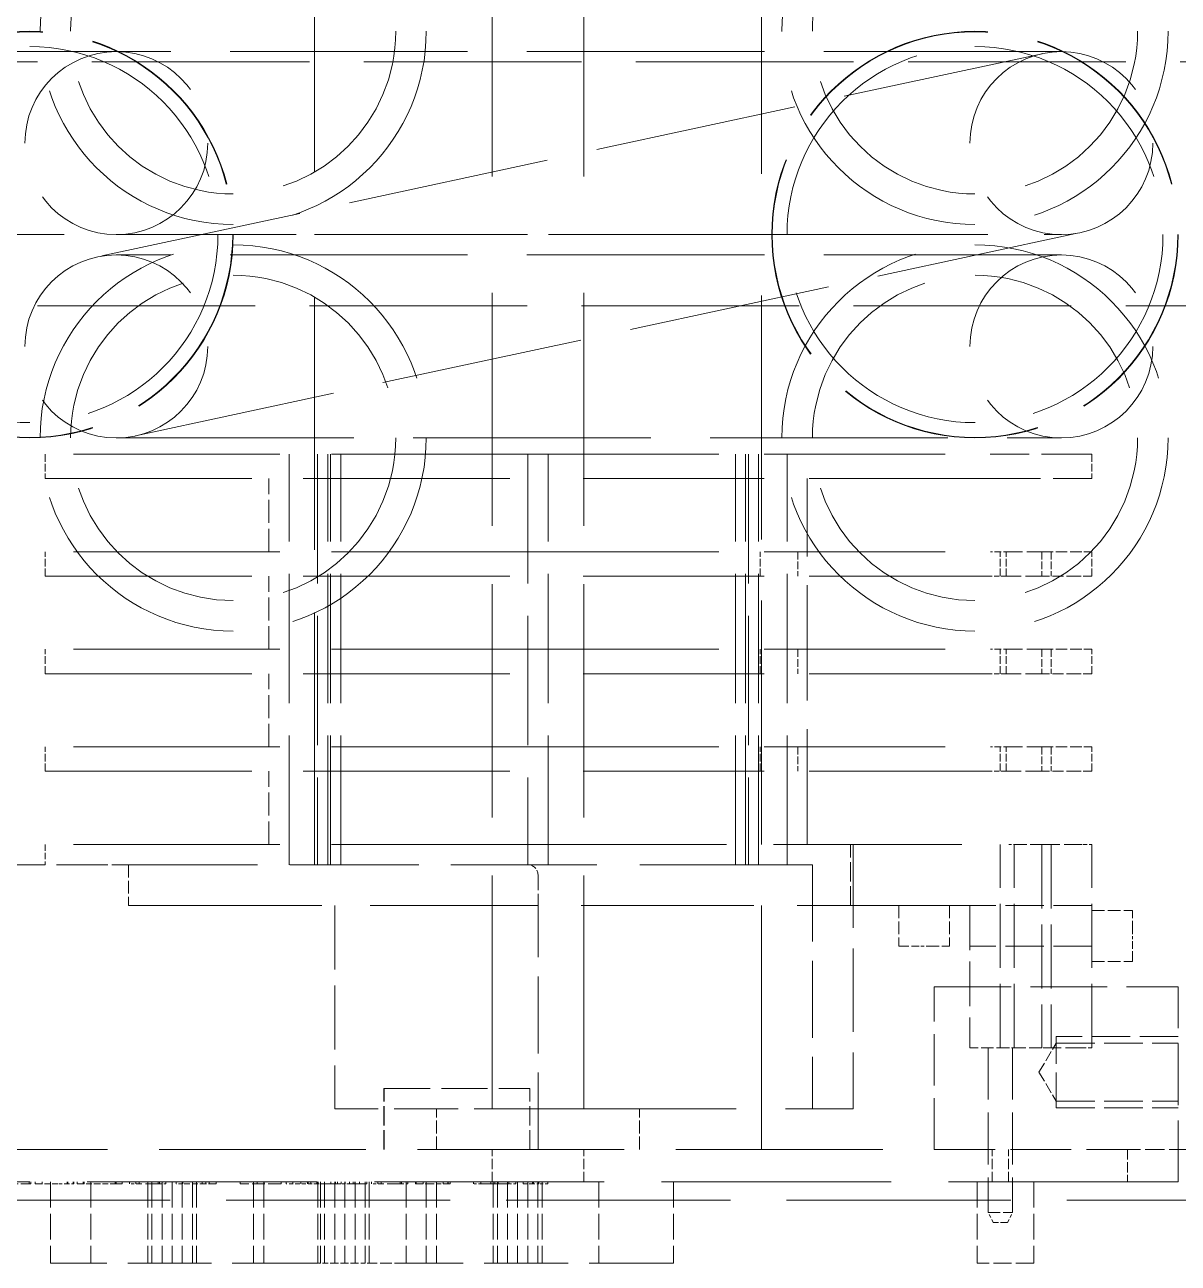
# Model space of a CAD drawing. Header units: millimetres. Extents: x 0 to 5945, y 0 to 4205.
# Drawn here: x 1656.8 to 1713.6, y 2542.4 to 2603.3 of the extents above; entities that cross this region are included whole.
import ezdxf

# ---------------------------------------------------------------- set-up
doc = ezdxf.new("R2010")
doc.units = ezdxf.units.MM
doc.header["$LTSCALE"] = 5
doc.linetypes.add('DASHED', pattern=[0.2067, 0.1654, -0.0413])
doc.layers.add('가려진 것(ISO)', color=2, linetype='DASHED', lineweight=18)

msp = doc.modelspace()

# ---------------------------------------------------------------- linework, layer by layer
at = {"layer": '가려진 것(ISO)', "ltscale": 14.513788}
for p in [(1693.077, 2637.957), (1693.077, 2547.957)]:
    msp.add_line(p, (1693.077, 2592.957), dxfattribs=at)
at = {"layer": '가려진 것(ISO)', "ltscale": 13.868731}
for p, q in [((1679.827, 2635.957), (1679.827, 2592.957)), ((1684.327, 2635.957), (1684.327, 2592.957)), ((1679.827, 2549.957), (1679.827, 2592.957)), ((1684.327, 2549.957), (1684.327, 2592.957))]:
    msp.add_line(p, q, dxfattribs=at)
at = {"layer": '가려진 것(ISO)', "ltscale": 14.997581}
for p in [(1671.077, 2623.957), (1671.077, 2561.957)]:
    msp.add_line(p, (1671.077, 2592.957), dxfattribs=at)
at = {"layer": '가려진 것(ISO)', "ltscale": 12.950765}
for p, q in [((2072.376, 2601.457), (1550.376, 2601.457)), ((1550.376, 2589.457), (2072.376, 2589.457))]:
    msp.add_line(p, q, dxfattribs=at)
at = {"layer": '가려진 것(ISO)', "ltscale": 12.267606}
msp.add_line((1661.327, 2601.957), (1604.827, 2601.957), dxfattribs=at)
at = {"layer": '가려진 것(ISO)', "ltscale": 12.048374}
for p, q in [((1706.881, 2601.856), (1660.381, 2591.856)), ((1662.273, 2583.058), (1708.773, 2593.058))]:
    msp.add_line(p, q, dxfattribs=at)
at = {"layer": '가려진 것(ISO)', "ltscale": 14.134887}
for p, q in [((1707.827, 2601.957), (1661.327, 2601.957)), ((1707.827, 2591.957), (1661.327, 2591.957)), ((1661.327, 2582.957), (1707.827, 2582.957))]:
    msp.add_line(p, q, dxfattribs=at)
at = {"layer": '가려진 것(ISO)', "ltscale": 15.070727}
msp.add_line((1630.728, 2592.957), (1661.327, 2592.957), dxfattribs=at)
at = {"layer": '가려진 것(ISO)', "ltscale": 10.700123}
msp.add_line((1661.327, 2592.957), (1671.077, 2592.957), dxfattribs=at)
at = {"layer": '가려진 것(ISO)', "ltscale": 11.145789}
for p, q in [((1671.077, 2592.957), (1693.077, 2592.957)), ((1693.077, 2592.957), (1671.077, 2592.957))]:
    msp.add_line(p, q, dxfattribs=at)
at = {"layer": '가려진 것(ISO)', "ltscale": 13.458772}
msp.add_line((1693.077, 2592.957), (1707.827, 2592.957), dxfattribs=at)
at = {"layer": '가려진 것(ISO)', "ltscale": 12.2857}
for p, q in [((1682.077, 2582.157), (1657.827, 2582.157)), ((1657.827, 2580.957), (1682.077, 2580.957)), ((1682.077, 2577.357), (1657.827, 2577.357)), ((1657.827, 2576.157), (1682.077, 2576.157)), ((1682.077, 2572.557), (1657.827, 2572.557)), ((1657.827, 2571.357), (1682.077, 2571.357)), ((1682.077, 2567.757), (1657.827, 2567.757)), ((1657.827, 2566.557), (1682.077, 2566.557)), ((1682.077, 2562.957), (1657.827, 2562.957))]:
    msp.add_line(p, q, dxfattribs=at)
at = {"layer": '가려진 것(ISO)', "ltscale": 0.457027}
for p, q in [((1657.827, 2582.157), (1657.827, 2580.957)), ((1709.327, 2582.157), (1709.327, 2580.957)), ((1657.827, 2576.157), (1657.827, 2577.357)), ((1693, 2576.157), (1693, 2577.357)), ((1693, 2576.157), (1693, 2577.357)), ((1694.856, 2577.357), (1694.856, 2576.157)), ((1704.823, 2576.157), (1704.823, 2577.357)), ((1705.104, 2576.157), (1705.104, 2577.357)), ((1706.869, 2577.357), (1706.869, 2576.157)), ((1707.327, 2577.357), (1707.327, 2576.157)), ((1709.327, 2576.157), (1709.327, 2577.357)), ((1657.827, 2571.357), (1657.827, 2572.557)), ((1693, 2571.357), (1693, 2572.557)), ((1693, 2571.357), (1693, 2572.557)), ((1694.856, 2572.557), (1694.856, 2571.357)), ((1704.823, 2571.357), (1704.823, 2572.557)), ((1705.104, 2571.357), (1705.104, 2572.557)), ((1706.869, 2572.557), (1706.869, 2571.357)), ((1707.327, 2572.557), (1707.327, 2571.357)), ((1709.327, 2571.357), (1709.327, 2572.557)), ((1657.827, 2566.557), (1657.827, 2567.757)), ((1693, 2566.557), (1693, 2567.757)), ((1693, 2566.557), (1693, 2567.757)), ((1694.856, 2567.757), (1694.856, 2566.557)), ((1704.823, 2566.557), (1704.823, 2567.757)), ((1705.104, 2566.557), (1705.104, 2567.757)), ((1706.869, 2567.757), (1706.869, 2566.557)), ((1707.327, 2567.757), (1707.327, 2566.557)), ((1709.327, 2566.557), (1709.327, 2567.757))]:
    msp.add_line(p, q, dxfattribs=at)
at = {"layer": '가려진 것(ISO)', "ltscale": 7.694874}
for p, q in [((1669.827, 2561.957), (1669.827, 2582.157)), ((1671.227, 2582.157), (1671.227, 2561.957)), ((1671.727, 2561.957), (1671.727, 2582.157)), ((1671.868, 2561.957), (1671.868, 2582.157)), ((1672.368, 2561.957), (1672.368, 2582.157)), ((1681.577, 2582.157), (1681.577, 2561.957)), ((1682.577, 2561.957), (1682.577, 2582.157)), ((1691.786, 2561.957), (1691.786, 2582.157)), ((1692.286, 2561.957), (1692.286, 2582.157)), ((1692.427, 2582.157), (1692.427, 2561.957)), ((1692.927, 2561.957), (1692.927, 2582.157)), ((1694.327, 2561.957), (1694.327, 2582.157))]:
    msp.add_line(p, q, dxfattribs=at)
at = {"layer": '가려진 것(ISO)', "ltscale": 10.764393}
for p, q in [((1682.077, 2582.157), (1704.327, 2582.157)), ((1704.327, 2580.957), (1682.077, 2580.957)), ((1682.077, 2577.357), (1704.327, 2577.357)), ((1704.327, 2576.157), (1682.077, 2576.157)), ((1682.077, 2572.557), (1704.327, 2572.557)), ((1704.327, 2571.357), (1682.077, 2571.357)), ((1682.077, 2567.757), (1704.327, 2567.757)), ((1704.327, 2566.557), (1682.077, 2566.557))]:
    msp.add_line(p, q, dxfattribs=at)
at = {"layer": '가려진 것(ISO)', "ltscale": 2.991791}
for p, q in [((1709.327, 2582.157), (1704.327, 2582.157)), ((1704.327, 2580.957), (1709.327, 2580.957))]:
    msp.add_line(p, q, dxfattribs=at)
at = {"layer": '가려진 것(ISO)', "ltscale": 1.371282}
for p, q in [((1668.827, 2577.357), (1668.827, 2580.957)), ((1668.827, 2572.557), (1668.827, 2576.157)), ((1668.827, 2567.757), (1668.827, 2571.357)), ((1668.827, 2562.957), (1668.827, 2566.557))]:
    msp.add_line(p, q, dxfattribs=at)
at = {"layer": '가려진 것(ISO)', "ltscale": 6.856808}
msp.add_line((1695.327, 2562.957), (1695.327, 2580.957), dxfattribs=at)
at = {"layer": '가려진 것(ISO)', "ltscale": 0.117238}
for p, q in [((1704.635, 2577.357), (1704.327, 2577.357)), ((1704.327, 2576.157), (1704.635, 2576.157)), ((1704.635, 2572.557), (1704.327, 2572.557)), ((1704.327, 2571.357), (1704.635, 2571.357)), ((1704.635, 2567.757), (1704.327, 2567.757)), ((1704.327, 2566.557), (1704.635, 2566.557))]:
    msp.add_line(p, q, dxfattribs=at)
at = {"layer": '가려진 것(ISO)', "ltscale": 0.287355}
for p, q in [((1704.635, 2577.357), (1705.104, 2577.357)), ((1705.104, 2576.157), (1704.635, 2576.157)), ((1704.635, 2572.557), (1705.104, 2572.557)), ((1705.104, 2571.357), (1704.635, 2571.357)), ((1704.635, 2567.757), (1705.104, 2567.757)), ((1705.104, 2566.557), (1704.635, 2566.557))]:
    msp.add_line(p, q, dxfattribs=at)
at = {"layer": '가려진 것(ISO)', "ltscale": 0.985736}
for p, q in [((1705.104, 2577.357), (1706.869, 2577.357)), ((1706.869, 2576.157), (1705.104, 2576.157)), ((1705.104, 2572.557), (1706.869, 2572.557)), ((1706.869, 2571.357), (1705.104, 2571.357)), ((1705.104, 2567.757), (1706.869, 2567.757)), ((1706.869, 2566.557), (1705.104, 2566.557))]:
    msp.add_line(p, q, dxfattribs=at)
at = {"layer": '가려진 것(ISO)', "ltscale": 0.670617}
for p, q in [((1706.869, 2577.357), (1708.63, 2577.357)), ((1708.63, 2576.157), (1706.869, 2576.157)), ((1706.869, 2572.557), (1708.63, 2572.557)), ((1708.63, 2571.357), (1706.869, 2571.357)), ((1706.869, 2567.757), (1708.63, 2567.757)), ((1708.63, 2566.557), (1706.869, 2566.557))]:
    msp.add_line(p, q, dxfattribs=at)
at = {"layer": '가려진 것(ISO)', "ltscale": 0.242476}
for p, q in [((1708.63, 2577.357), (1709.108, 2577.357)), ((1709.108, 2576.157), (1708.63, 2576.157)), ((1708.63, 2572.557), (1709.108, 2572.557)), ((1709.108, 2571.357), (1708.63, 2571.357)), ((1708.63, 2567.757), (1709.108, 2567.757)), ((1709.108, 2566.557), (1708.63, 2566.557))]:
    msp.add_line(p, q, dxfattribs=at)
at = {"layer": '가려진 것(ISO)', "ltscale": 0.566028}
for p, q in [((1709.327, 2577.357), (1709.108, 2577.357)), ((1709.108, 2576.157), (1709.327, 2576.157)), ((1709.327, 2572.557), (1709.108, 2572.557)), ((1709.108, 2571.357), (1709.327, 2571.357)), ((1709.327, 2567.757), (1709.108, 2567.757)), ((1709.108, 2566.557), (1709.327, 2566.557))]:
    msp.add_line(p, q, dxfattribs=at)
at = {"layer": '가려진 것(ISO)', "ltscale": 0.380839}
msp.add_line((1657.827, 2562.957), (1657.827, 2561.957), dxfattribs=at)
at = {"layer": '가려진 것(ISO)', "ltscale": 11.209899}
msp.add_line((1682.077, 2562.957), (1705.248, 2562.957), dxfattribs=at)
at = {"layer": '가려진 것(ISO)', "ltscale": 1.142718}
for p, q in [((1697.447, 2559.957), (1697.447, 2562.957)), ((1674.482, 2547.957), (1674.482, 2550.957)), ((1674.507, 2547.957), (1674.507, 2550.957)), ((1681.669, 2547.957), (1681.669, 2550.957)), ((1714.076, 2547.957), (1711.076, 2547.957))]:
    msp.add_line(p, q, dxfattribs=at)
at = {"layer": '가려진 것(ISO)', "ltscale": 4.952111}
msp.add_line((1697.577, 2562.957), (1697.577, 2549.957), dxfattribs=at)
at = {"layer": '가려진 것(ISO)', "ltscale": 3.809293}
for p, q in [((1704.823, 2552.957), (1704.823, 2562.957)), ((1705.498, 2552.957), (1705.498, 2562.957)), ((1706.869, 2562.957), (1706.869, 2552.957)), ((1707.327, 2562.957), (1707.327, 2552.957)), ((1709.327, 2552.957), (1709.327, 2562.957)), ((1672.077, 2559.957), (1672.077, 2549.957)), ((1682.077, 2549.957), (1672.077, 2549.957))]:
    msp.add_line(p, q, dxfattribs=at)
at = {"layer": '가려진 것(ISO)', "ltscale": 0.149495}
for p, q in [((1705.248, 2562.957), (1705.498, 2562.957)), ((1705.498, 2552.957), (1705.248, 2552.957))]:
    msp.add_line(p, q, dxfattribs=at)
at = {"layer": '가려진 것(ISO)', "ltscale": 0.765764}
for p, q in [((1705.498, 2562.957), (1706.869, 2562.957)), ((1706.869, 2552.957), (1705.498, 2552.957))]:
    msp.add_line(p, q, dxfattribs=at)
at = {"layer": '가려진 것(ISO)', "ltscale": 1.061174}
for p, q in [((1706.869, 2562.957), (1708.906, 2562.957)), ((1708.906, 2552.957), (1706.869, 2552.957))]:
    msp.add_line(p, q, dxfattribs=at)
at = {"layer": '가려진 것(ISO)', "ltscale": 0.220967}
for p, q in [((1708.906, 2562.957), (1709.327, 2562.957)), ((1709.327, 2552.957), (1708.906, 2552.957))]:
    msp.add_line(p, q, dxfattribs=at)
at = {"layer": '가려진 것(ISO)', "ltscale": 2.679769}
msp.add_line((1660.594, 2561.957), (1653.559, 2561.957), dxfattribs=at)
at = {"layer": '가려진 것(ISO)', "ltscale": 0.997552}
msp.add_line((1661.932, 2561.957), (1660.594, 2561.957), dxfattribs=at)
at = {"layer": '가려진 것(ISO)', "ltscale": 7.673842}
msp.add_line((1661.932, 2561.957), (1682.077, 2561.957), dxfattribs=at)
at = {"layer": '가려진 것(ISO)', "ltscale": 0.761779}
for p, q in [((1661.932, 2561.957), (1661.932, 2559.957)), ((1699.827, 2559.957), (1699.827, 2557.957)), ((1702.327, 2559.957), (1702.327, 2557.957)), ((1709.327, 2559.707), (1711.327, 2559.707)), ((1709.327, 2557.207), (1711.327, 2557.207)), ((1677.077, 2547.957), (1677.077, 2549.957)), ((1687.077, 2547.957), (1687.077, 2549.957))]:
    msp.add_line(p, q, dxfattribs=at)
at = {"layer": '가려진 것(ISO)', "ltscale": 10.259192}
msp.add_line((1695.577, 2561.957), (1682.077, 2561.957), dxfattribs=at)
at = {"layer": '가려진 것(ISO)', "ltscale": 4.571172}
for p, q in [((1695.577, 2561.957), (1695.577, 2549.957)), ((1682.077, 2547.957), (1682.077, 2559.957)), ((1701.576, 2555.957), (1713.576, 2555.957))]:
    msp.add_line(p, q, dxfattribs=at)
at = {"layer": '가려진 것(ISO)', "ltscale": 0.897467}
msp.add_line((1682.077, 2561.457), (1682.077, 2559.957), dxfattribs=at)
at = {"layer": '가려진 것(ISO)', "ltscale": 11.501881}
msp.add_line((1661.932, 2559.957), (1682.077, 2559.957), dxfattribs=at)
at = {"layer": '가려진 것(ISO)', "ltscale": 10.2806}
msp.add_line((1703.327, 2559.957), (1682.077, 2559.957), dxfattribs=at)
at = {"layer": '가려진 것(ISO)', "ltscale": 2.285536}
for p, q in [((1709.327, 2559.957), (1703.327, 2559.957)), ((1709.327, 2557.957), (1703.327, 2557.957)), ((1713.576, 2553.507), (1707.576, 2553.507)), ((1707.576, 2553.182), (1713.576, 2553.182)), ((1707.576, 2550.332), (1713.576, 2550.332)), ((1707.576, 2550.007), (1713.576, 2550.007))]:
    msp.add_line(p, q, dxfattribs=at)
at = {"layer": '가려진 것(ISO)', "ltscale": 2.666475}
msp.add_line((1703.327, 2559.957), (1703.327, 2552.957), dxfattribs=at)
at = {"layer": '가려진 것(ISO)', "ltscale": 0.598278}
for p, q in [((1711.327, 2558.707), (1711.327, 2559.707)), ((1711.327, 2557.207), (1711.327, 2558.207)), ((1699.827, 2557.957), (1700.827, 2557.957)), ((1701.327, 2557.957), (1702.327, 2557.957))]:
    msp.add_line(p, q, dxfattribs=at)
at = {"layer": '가려진 것(ISO)', "ltscale": 0.19037}
for p, q in [((1711.327, 2558.707), (1711.327, 2558.207)), ((1701.327, 2557.957), (1700.827, 2557.957))]:
    msp.add_line(p, q, dxfattribs=at)
at = {"layer": '가려진 것(ISO)', "ltscale": 3.047415}
msp.add_line((1701.576, 2547.957), (1701.576, 2555.957), dxfattribs=at)
at = {"layer": '가려진 것(ISO)', "ltscale": 3.656918}
msp.add_line((1713.576, 2546.357), (1713.576, 2555.957), dxfattribs=at)
at = {"layer": '가려진 것(ISO)', "ltscale": 2.094223}
msp.add_line((1707.576, 2550.007), (1707.576, 2553.507), dxfattribs=at)
at = {"layer": '가려진 것(ISO)', "ltscale": 0.731631}
msp.add_line((1705.248, 2552.957), (1703.327, 2552.957), dxfattribs=at)
at = {"layer": '가려진 것(ISO)', "ltscale": 3.085509}
for p, q in [((1704.227, 2552.957), (1704.227, 2544.857)), ((1705.427, 2552.957), (1705.427, 2544.857))]:
    msp.add_line(p, q, dxfattribs=at)
at = {"layer": '가려진 것(ISO)', "ltscale": 0.633194}
for q in [(1707.576, 2553.182), (1707.576, 2550.332)]:
    msp.add_line((1706.72, 2551.757), q, dxfattribs=at)
at = {"layer": '가려진 것(ISO)', "ltscale": 0.013584}
msp.add_line((1674.482, 2550.957), (1674.507, 2550.957), dxfattribs=at)
at = {"layer": '가려진 것(ISO)', "ltscale": 2.728328}
msp.add_line((1674.507, 2550.957), (1681.669, 2550.957), dxfattribs=at)
at = {"layer": '가려진 것(ISO)', "ltscale": 11.779073}
msp.add_line((1682.077, 2549.957), (1697.577, 2549.957), dxfattribs=at)
at = {"layer": '가려진 것(ISO)', "ltscale": 12.302163}
msp.add_line((1612.576, 2547.957), (1701.576, 2547.957), dxfattribs=at)
at = {"layer": '가려진 것(ISO)', "ltscale": 0.609403}
for p, q in [((1679.827, 2546.357), (1679.827, 2547.957)), ((1684.327, 2546.357), (1684.327, 2547.957)), ((1704.427, 2546.357), (1704.427, 2547.957)), ((1705.227, 2546.357), (1705.227, 2547.957)), ((1711.076, 2547.957), (1711.076, 2546.357))]:
    msp.add_line(p, q, dxfattribs=at)
at = {"layer": '가려진 것(ISO)', "ltscale": 3.618824}
msp.add_line((1701.576, 2547.957), (1711.076, 2547.957), dxfattribs=at)
at = {"layer": '가려진 것(ISO)', "ltscale": 13.66715}
msp.add_line((1713.576, 2546.357), (1600.576, 2546.357), dxfattribs=at)
at = {"layer": '가려진 것(ISO)', "ltscale": 0.595697}
msp.add_line((1657.115, 2546.257), (1655.551, 2546.257), dxfattribs=at)
at = {"layer": '가려진 것(ISO)', "ltscale": 0.037994}
for p, q in [((1657.032, 2546.357), (1657.032, 2546.257)), ((1657.115, 2546.357), (1657.115, 2546.257)), ((1657.338, 2546.357), (1657.338, 2546.257)), ((1657.684, 2546.357), (1657.684, 2546.257)), ((1658.902, 2546.357), (1658.902, 2546.257)), ((1658.944, 2546.357), (1658.944, 2546.257)), ((1659.208, 2546.357), (1659.208, 2546.257)), ((1659.21, 2546.357), (1659.21, 2546.257)), ((1659.234, 2546.357), (1659.234, 2546.257)), ((1659.402, 2546.357), (1659.402, 2546.257)), ((1659.702, 2546.357), (1659.702, 2546.257)), ((1659.749, 2546.357), (1659.749, 2546.257)), ((1661.266, 2546.357), (1661.266, 2546.257)), ((1661.313, 2546.357), (1661.313, 2546.257)), ((1661.613, 2546.357), (1661.613, 2546.257)), ((1661.977, 2546.357), (1661.977, 2546.257)), ((1662.287, 2546.357), (1662.287, 2546.257)), ((1662.449, 2546.357), (1662.449, 2546.257)), ((1663.393, 2546.357), (1663.393, 2546.257)), ((1663.456, 2546.357), (1663.456, 2546.257)), ((1663.766, 2546.357), (1663.766, 2546.257)), ((1664.273, 2546.357), (1664.273, 2546.257)), ((1664.605, 2546.357), (1664.605, 2546.257)), ((1665.549, 2546.357), (1665.549, 2546.257)), ((1665.733, 2546.357), (1665.733, 2546.257)), ((1665.897, 2546.357), (1665.897, 2546.257)), ((1666.244, 2546.357), (1666.244, 2546.257)), ((1667.423, 2546.357), (1667.423, 2546.257)), ((1668.262, 2546.357), (1668.262, 2546.257)), ((1668.594, 2546.357), (1668.594, 2546.257)), ((1669.433, 2546.357), (1669.433, 2546.257)), ((1669.686, 2546.357), (1669.686, 2546.257)), ((1670.018, 2546.357), (1670.018, 2546.257)), ((1670.399, 2546.357), (1670.399, 2546.257)), ((1670.731, 2546.357), (1670.731, 2546.257)), ((1670.762, 2546.357), (1670.762, 2546.257)), ((1670.903, 2546.357), (1670.903, 2546.257)), ((1671.189, 2546.357), (1671.189, 2546.257)), ((1671.25, 2546.357), (1671.25, 2546.257)), ((1671.57, 2546.257), (1671.57, 2546.357)), ((1671.886, 2546.357), (1671.886, 2546.257)), ((1672.113, 2546.357), (1672.113, 2546.257)), ((1672.204, 2546.357), (1672.204, 2546.257)), ((1672.392, 2546.357), (1672.392, 2546.257)), ((1672.589, 2546.357), (1672.589, 2546.257)), ((1672.802, 2546.357), (1672.802, 2546.257)), ((1672.976, 2546.357), (1672.976, 2546.257)), ((1673.067, 2546.357), (1673.067, 2546.257)), ((1673.294, 2546.357), (1673.294, 2546.257)), ((1673.645, 2546.357), (1673.645, 2546.257)), ((1673.882, 2546.357), (1673.882, 2546.257)), ((1674.192, 2546.357), (1674.192, 2546.257)), ((1674.354, 2546.357), (1674.354, 2546.257)), ((1675.298, 2546.357), (1675.298, 2546.257)), ((1675.36, 2546.357), (1675.36, 2546.257)), ((1675.67, 2546.357), (1675.67, 2546.257)), ((1676.053, 2546.357), (1676.053, 2546.257)), ((1676.072, 2546.357), (1676.072, 2546.257)), ((1676.078, 2546.357), (1676.078, 2546.257)), ((1676.418, 2546.357), (1676.418, 2546.257)), ((1677.407, 2546.357), (1677.407, 2546.257)), ((1677.632, 2546.357), (1677.632, 2546.257)), ((1677.656, 2546.357), (1677.656, 2546.257)), ((1677.753, 2546.357), (1677.753, 2546.257)), ((1678.898, 2546.357), (1678.898, 2546.257)), ((1679.254, 2546.357), (1679.254, 2546.257)), ((1679.759, 2546.357), (1679.759, 2546.257)), ((1679.947, 2546.357), (1679.947, 2546.257)), ((1680.117, 2546.357), (1680.117, 2546.257)), ((1680.64, 2546.357), (1680.64, 2546.257)), ((1680.978, 2546.357), (1680.978, 2546.257)), ((1681.343, 2546.357), (1681.343, 2546.257)), ((1681.797, 2546.357), (1681.797, 2546.257)), ((1681.86, 2546.357), (1681.86, 2546.257)), ((1682.119, 2546.357), (1682.119, 2546.257)), ((1682.563, 2546.357), (1682.563, 2546.257))]:
    msp.add_line(p, q, dxfattribs=at)
at = {"layer": '가려진 것(ISO)', "ltscale": 1.523657}
for p, q in [((1658.093, 2546.357), (1658.093, 2542.357)), ((1660.078, 2546.357), (1660.078, 2542.357)), ((1662.875, 2546.357), (1662.875, 2542.357)), ((1663.075, 2546.357), (1663.075, 2542.357)), ((1663.575, 2546.357), (1663.575, 2542.357)), ((1664.074, 2546.357), (1664.074, 2542.357)), ((1664.573, 2546.357), (1664.573, 2542.357)), ((1665.073, 2546.357), (1665.073, 2542.357)), ((1665.273, 2546.357), (1665.273, 2542.357)), ((1668.07, 2546.357), (1668.07, 2542.357)), ((1668.578, 2546.357), (1668.578, 2542.357)), ((1671.241, 2546.357), (1671.241, 2542.357)), ((1671.375, 2546.357), (1671.375, 2542.357)), ((1671.575, 2546.357), (1671.575, 2542.357)), ((1672.075, 2546.357), (1672.075, 2542.357)), ((1672.574, 2546.357), (1672.574, 2542.357)), ((1673.073, 2546.357), (1673.073, 2542.357)), ((1673.573, 2546.357), (1673.573, 2542.357)), ((1673.773, 2546.357), (1673.773, 2542.357)), ((1675.593, 2546.357), (1675.593, 2542.357)), ((1676.57, 2546.357), (1676.57, 2542.357)), ((1677.078, 2546.357), (1677.078, 2542.357)), ((1679.875, 2546.357), (1679.875, 2542.357)), ((1680.075, 2546.357), (1680.075, 2542.357)), ((1680.575, 2546.357), (1680.575, 2542.357)), ((1681.074, 2546.357), (1681.074, 2542.357)), ((1681.573, 2546.357), (1681.573, 2542.357)), ((1682.073, 2546.357), (1682.073, 2542.357)), ((1682.273, 2546.357), (1682.273, 2542.357)), ((1685.07, 2546.357), (1685.07, 2542.357)), ((1688.741, 2546.357), (1688.741, 2542.357)), ((1703.676, 2546.357), (1703.676, 2542.357)), ((1706.476, 2546.357), (1706.476, 2542.357))]:
    msp.add_line(p, q, dxfattribs=at)
at = {"layer": '가려진 것(ISO)', "ltscale": 0.179719}
for p, q in [((1662.449, 2546.257), (1661.977, 2546.257)), ((1674.354, 2546.257), (1673.882, 2546.257))]:
    msp.add_line(p, q, dxfattribs=at)
at = {"layer": '가려진 것(ISO)', "ltscale": 0.845859}
for p, q in [((1663.456, 2546.257), (1662.449, 2546.257)), ((1675.36, 2546.257), (1674.354, 2546.257))]:
    msp.add_line(p, q, dxfattribs=at)
at = {"layer": '가려진 것(ISO)', "ltscale": 0.117979}
for p, q in [((1663.766, 2546.257), (1663.456, 2546.257)), ((1675.67, 2546.257), (1675.36, 2546.257))]:
    msp.add_line(p, q, dxfattribs=at)
at = {"layer": '가려진 것(ISO)', "ltscale": 0.216764}
msp.add_line((1664.842, 2546.257), (1664.273, 2546.257), dxfattribs=at)
at = {"layer": '가려진 것(ISO)', "ltscale": 0.765483}
msp.add_line((1669.433, 2546.257), (1667.423, 2546.257), dxfattribs=at)
at = {"layer": '가려진 것(ISO)', "ltscale": 0.245319}
msp.add_line((1670.33, 2546.257), (1669.686, 2546.257), dxfattribs=at)
at = {"layer": '가려진 것(ISO)', "ltscale": 0.192825}
msp.add_line((1671.57, 2546.257), (1671.25, 2546.257), dxfattribs=at)
at = {"layer": '가려진 것(ISO)', "ltscale": 0.98022}
msp.add_line((1672.392, 2546.257), (1671.57, 2546.257), dxfattribs=at)
at = {"layer": '가려진 것(ISO)', "ltscale": 0.155795}
msp.add_line((1672.802, 2546.257), (1672.392, 2546.257), dxfattribs=at)
at = {"layer": '가려진 것(ISO)', "ltscale": 1.004908}
msp.add_line((1673.645, 2546.257), (1672.802, 2546.257), dxfattribs=at)
at = {"layer": '가려진 것(ISO)', "ltscale": 0.006846}
msp.add_line((1676.072, 2546.257), (1676.053, 2546.257), dxfattribs=at)
at = {"layer": '가려진 것(ISO)', "ltscale": 0.135729}
msp.add_line((1679.254, 2546.257), (1678.898, 2546.257), dxfattribs=at)
at = {"layer": '가려진 것(ISO)', "ltscale": 0.833822}
for p, q in [((1679.947, 2546.257), (1679.254, 2546.257)), ((1680.64, 2546.257), (1679.947, 2546.257))]:
    msp.add_line(p, q, dxfattribs=at)
at = {"layer": '가려진 것(ISO)', "ltscale": 0.128783}
msp.add_line((1680.978, 2546.257), (1680.64, 2546.257), dxfattribs=at)
at = {"layer": '가려진 것(ISO)', "ltscale": 0.098685}
msp.add_line((1682.119, 2546.257), (1681.86, 2546.257), dxfattribs=at)
at = {"layer": '가려진 것(ISO)', "ltscale": 0.168915}
msp.add_line((1682.563, 2546.257), (1682.119, 2546.257), dxfattribs=at)
at = {"layer": '가려진 것(ISO)', "ltscale": 13.3425}
msp.add_line((1788.076, 2545.457), (1526.076, 2545.457), dxfattribs=at)
at = {"layer": '가려진 것(ISO)', "ltscale": 0.717954}
msp.add_line((1704.227, 2544.857), (1705.427, 2544.857), dxfattribs=at)
at = {"layer": '가려진 것(ISO)', "ltscale": 0.212852}
for p, q in [((1704.477, 2544.357), (1704.227, 2544.857)), ((1705.177, 2544.357), (1705.427, 2544.857))]:
    msp.add_line(p, q, dxfattribs=at)
at = {"layer": '가려진 것(ISO)', "ltscale": 0.418765}
msp.add_line((1705.177, 2544.357), (1704.477, 2544.357), dxfattribs=at)
at = {"layer": '가려진 것(ISO)', "ltscale": 4.970381}
msp.add_line((1671.141, 2542.357), (1658.093, 2542.357), dxfattribs=at)
at = {"layer": '가려진 것(ISO)', "ltscale": 0.03796}
msp.add_line((1671.241, 2542.357), (1671.141, 2542.357), dxfattribs=at)
at = {"layer": '가려진 것(ISO)', "ltscale": 0.051129}
msp.add_line((1671.375, 2542.357), (1671.241, 2542.357), dxfattribs=at)
at = {"layer": '가려진 것(ISO)', "ltscale": 0.107544}
for p, q in [((1671.575, 2542.357), (1671.375, 2542.357)), ((1673.773, 2542.357), (1673.573, 2542.357))]:
    msp.add_line(p, q, dxfattribs=at)
at = {"layer": '가려진 것(ISO)', "ltscale": 0.269014}
msp.add_line((1672.075, 2542.357), (1671.575, 2542.357), dxfattribs=at)
at = {"layer": '가려진 것(ISO)', "ltscale": 0.269012}
msp.add_line((1672.574, 2542.357), (1672.075, 2542.357), dxfattribs=at)
at = {"layer": '가려진 것(ISO)', "ltscale": 0.268898}
msp.add_line((1673.073, 2542.357), (1672.574, 2542.357), dxfattribs=at)
at = {"layer": '가려진 것(ISO)', "ltscale": 0.269009}
msp.add_line((1673.573, 2542.357), (1673.073, 2542.357), dxfattribs=at)
at = {"layer": '가려진 것(ISO)', "ltscale": 0.693335}
msp.add_line((1675.593, 2542.357), (1673.773, 2542.357), dxfattribs=at)
at = {"layer": '가려진 것(ISO)', "ltscale": 5.00844}
msp.add_line((1688.741, 2542.357), (1675.593, 2542.357), dxfattribs=at)
at = {"layer": '가려진 것(ISO)', "ltscale": 1.0665}
msp.add_line((1706.476, 2542.357), (1703.676, 2542.357), dxfattribs=at)
at = {"layer": '가려진 것(ISO)', "ltscale": 14.438863}
for centre in [(1667.076, 2602.957), (1703.576, 2602.957), (1667.076, 2582.957), (1703.576, 2582.957)]:
    msp.add_circle(centre, 9.5, dxfattribs=at)
at = {"layer": '가려진 것(ISO)', "ltscale": 12.159042}
for centre, radius in [((1667.076, 2602.957), 8), ((1703.576, 2602.957), 8), ((1657.077, 2592.957), 10), ((1703.577, 2592.957), 10), ((1667.076, 2582.957), 8), ((1703.576, 2582.957), 8)]:
    msp.add_circle(centre, radius, dxfattribs=at)
at = {"layer": '가려진 것(ISO)', "ltscale": 12.128645}
for centre in [(1657.077, 2592.957), (1657.077, 2592.957), (1703.577, 2592.957), (1703.577, 2592.957)]:
    msp.add_circle(centre, 9.975, dxfattribs=at)
at = {"layer": '가려진 것(ISO)', "ltscale": 14.058893}
for centre in [(1657.077, 2592.957), (1703.577, 2592.957)]:
    msp.add_circle(centre, 9.25, dxfattribs=at)
at = {"layer": '가려진 것(ISO)', "ltscale": 13.678923}
for centre in [(1661.327, 2597.457), (1707.827, 2597.457), (1661.327, 2587.457), (1707.827, 2587.457)]:
    msp.add_circle(centre, 4.5, dxfattribs=at)
at = {"layer": '가려진 것(ISO)', "ltscale": 0.299089}
msp.add_arc((1681.577, 2561.457), 0.5, 0, 90, dxfattribs=at)
at = {"layer": '가려진 것(ISO)', "ltscale": 0.390475}
msp.add_open_spline([(1657.65, 2546.257), (1657.545, 2546.257), (1657.469, 2546.257), (1657.387, 2546.257), (1657.357, 2546.257), (1657.338, 2546.257)], degree=3, knots=[-0.2254863, -0.2254863, -0.2254863, -0.2254863, -0.0850163, -0.0850163, 0, 0, 0, 0], dxfattribs=at)
at = {"layer": '가려진 것(ISO)', "ltscale": 0.346764}
msp.add_open_spline([(1658.462, 2546.257), (1658.374, 2546.257), (1658.286, 2546.257), (1658.119, 2546.257), (1658.042, 2546.257), (1657.845, 2546.257), (1657.74, 2546.257), (1657.65, 2546.257)], degree=3, knots=[-0.09186613, -0.09186613, -0.09186613, -0.09186613, -0.06537917, -0.06537917, -0.04050885, -0.04050885, 0, 0, 0, 0], dxfattribs=at)
at = {"layer": '가려진 것(ISO)', "ltscale": 0.169803}
msp.add_open_spline([(1658.902, 2546.257), (1658.835, 2546.257), (1658.767, 2546.257), (1658.663, 2546.257), (1658.582, 2546.257), (1658.462, 2546.257)], degree=3, knots=[-0.1064402, -0.1064402, -0.1064402, -0.1064402, -0.0359768, -0.0359768, 0, 0, 0, 0], dxfattribs=at)
at = {"layer": '가려진 것(ISO)', "ltscale": 0.138305}
msp.add_open_spline([(1659.234, 2546.257), (1659.179, 2546.257), (1659.124, 2546.257), (1659.038, 2546.257), (1658.978, 2546.257), (1658.902, 2546.257)], degree=3, knots=[-0.07065696, -0.07065696, -0.07065696, -0.07065696, -0.02390108, -0.02390108, 0, 0, 0, 0], dxfattribs=at)
at = {"layer": '가려진 것(ISO)', "ltscale": 0.39266}
msp.add_open_spline([(1659.702, 2546.257), (1659.601, 2546.257), (1659.529, 2546.257), (1659.45, 2546.257), (1659.421, 2546.257), (1659.402, 2546.257)], degree=3, knots=[-0.223225, -0.223225, -0.223225, -0.223225, -0.0851449, -0.0851449, 0, 0, 0, 0], dxfattribs=at)
at = {"layer": '가려진 것(ISO)', "ltscale": 0.343036}
msp.add_open_spline([(1660.506, 2546.257), (1660.417, 2546.257), (1660.327, 2546.257), (1660.157, 2546.257), (1660.078, 2546.257), (1659.887, 2546.257), (1659.787, 2546.257), (1659.702, 2546.257)], degree=3, knots=[-0.09046286, -0.09046286, -0.09046286, -0.09046286, -0.06371927, -0.06371927, -0.03857522, -0.03857522, 0, 0, 0, 0], dxfattribs=at)
at = {"layer": '가려진 것(ISO)', "ltscale": 0.3435}
msp.add_open_spline([(1661.313, 2546.257), (1661.264, 2546.257), (1661.209, 2546.257), (1661.075, 2546.257), (1661.003, 2546.257), (1660.81, 2546.257), (1660.659, 2546.257), (1660.506, 2546.257)], degree=3, knots=[-0.07630932, -0.07630932, -0.07630932, -0.07630932, -0.06268834, -0.06268834, -0.04589851, -0.04589851, 0, 0, 0, 0], dxfattribs=at)
at = {"layer": '가려진 것(ISO)', "ltscale": 0.392657}
msp.add_open_spline([(1661.613, 2546.257), (1661.593, 2546.257), (1661.564, 2546.257), (1661.465, 2546.257), (1661.4, 2546.257), (1661.313, 2546.257)], degree=3, knots=[-0.08490327, -0.08490327, -0.08490327, -0.08490327, -0.04044979, -0.04044979, 0, 0, 0, 0], dxfattribs=at)
at = {"layer": '가려진 것(ISO)', "ltscale": 0.354481}
msp.add_open_spline([(1665.737, 2546.257), (1665.634, 2546.257), (1665.515, 2546.257), (1665.331, 2546.257), (1665.178, 2546.257), (1664.842, 2546.257)], degree=3, knots=[-0.2916948, -0.2916948, -0.2916948, -0.2916948, -0.1009521, -0.1009521, 0, 0, 0, 0], dxfattribs=at)
at = {"layer": '가려진 것(ISO)', "ltscale": 0.465008}
msp.add_open_spline([(1666.244, 2546.257), (1666.238, 2546.257), (1666.229, 2546.257), (1666.151, 2546.257), (1666.092, 2546.257), (1665.959, 2546.257), (1665.858, 2546.257), (1665.737, 2546.257)], degree=3, knots=[-0.09695582, -0.09695582, -0.09695582, -0.09695582, -0.07176931, -0.07176931, -0.04346257, -0.04346257, 0, 0, 0, 0], dxfattribs=at)
at = {"layer": '가려진 것(ISO)', "ltscale": 0.251296}
msp.add_open_spline([(1670.966, 2546.257), (1670.924, 2546.257), (1670.879, 2546.257), (1670.785, 2546.257), (1670.738, 2546.257), (1670.571, 2546.257), (1670.45, 2546.257), (1670.33, 2546.257)], degree=3, knots=[-0.06604716, -0.06604716, -0.06604716, -0.06604716, -0.05079634, -0.05079634, -0.03603569, -0.03603569, 0, 0, 0, 0], dxfattribs=at)
at = {"layer": '가려진 것(ISO)', "ltscale": 0.245819}
msp.add_open_spline([(1671.25, 2546.257), (1671.247, 2546.257), (1671.243, 2546.257), (1671.21, 2546.257), (1671.189, 2546.257), (1671.098, 2546.257), (1671.038, 2546.257), (1670.966, 2546.257)], degree=3, knots=[-0.07929908, -0.07929908, -0.07929908, -0.07929908, -0.04790155, -0.04790155, -0.02552841, -0.02552841, 0, 0, 0, 0], dxfattribs=at)
at = {"layer": '가려진 것(ISO)', "ltscale": 0.469632}
msp.add_open_spline([(1676.912, 2546.257), (1676.839, 2546.257), (1676.766, 2546.257), (1676.629, 2546.257), (1676.564, 2546.257), (1676.386, 2546.257), (1676.307, 2546.257), (1676.198, 2546.257), (1676.152, 2546.257), (1676.087, 2546.257), (1676.078, 2546.257), (1676.072, 2546.257)], degree=3, knots=[-0.09783855, -0.09783855, -0.09783855, -0.09783855, -0.08519079, -0.08519079, -0.07349018, -0.07349018, -0.05129311, -0.05129311, -0.02653278, -0.02653278, 0, 0, 0, 0], dxfattribs=at)
at = {"layer": '가려진 것(ISO)', "ltscale": 0.292363}
msp.add_open_spline([(1677.656, 2546.257), (1677.546, 2546.257), (1677.429, 2546.257), (1677.229, 2546.257), (1677.096, 2546.257), (1676.912, 2546.257)], degree=3, knots=[-0.1379083, -0.1379083, -0.1379083, -0.1379083, -0.0551489, -0.0551489, 0, 0, 0, 0], dxfattribs=at)
at = {"layer": '가려진 것(ISO)', "ltscale": 0.144027}
msp.add_open_spline([(1677.753, 2546.257), (1677.751, 2546.257), (1677.747, 2546.257), (1677.721, 2546.257), (1677.701, 2546.257), (1677.668, 2546.257), (1677.662, 2546.257), (1677.656, 2546.257)], degree=3, knots=[-0.06705196, -0.06705196, -0.06705196, -0.06705196, -0.05654274, -0.05654274, -0.04683005, -0.04683005, -0.04468196, -0.04468196, -0.04468196, -0.04468196], dxfattribs=at)
at = {"layer": '가려진 것(ISO)', "ltscale": 0.270576}
msp.add_open_spline([(1681.86, 2546.257), (1681.857, 2546.257), (1681.852, 2546.257), (1681.835, 2546.257), (1681.825, 2546.257), (1681.795, 2546.257), (1681.776, 2546.257), (1681.737, 2546.257), (1681.706, 2546.257), (1681.559, 2546.257), (1681.45, 2546.257), (1681.343, 2546.257)], degree=3, knots=[-0.1649341, -0.1649341, -0.1649341, -0.1649341, -0.1251187, -0.1251187, -0.0907528, -0.0907528, -0.0535072, -0.0535072, -0.0320435, -0.0320435, 0, 0, 0, 0], dxfattribs=at)

doc.saveas('drawing.dxf')
